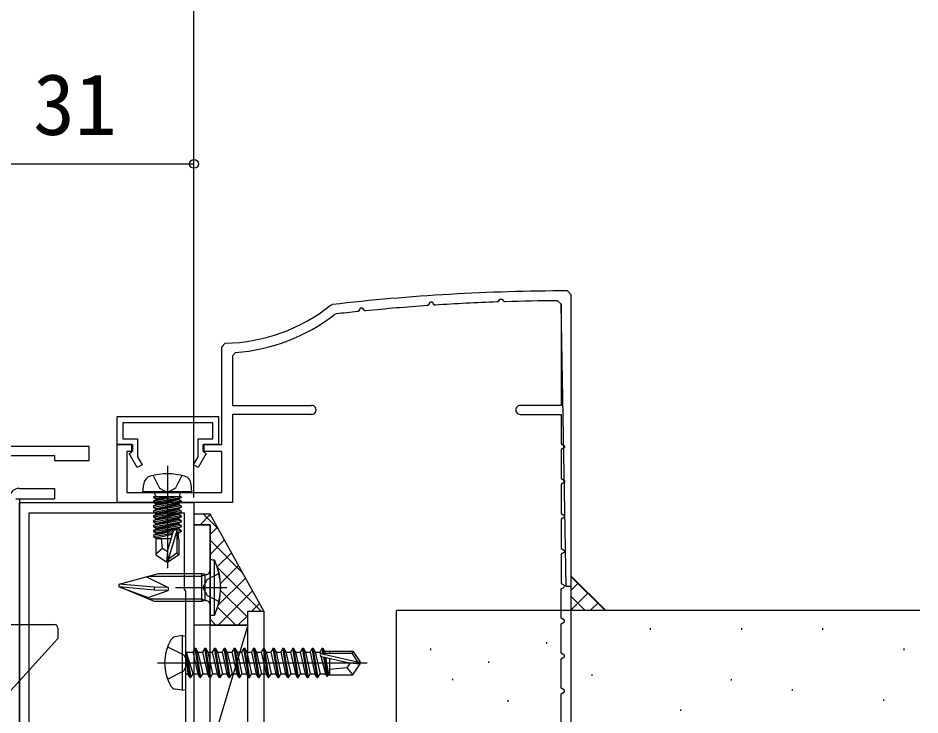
# Model space of a CAD drawing. Units: millimetres, scale not verified. Extents: x -525 to 525, y -783 to 779.
# Drawn here: x 195.6 to 324.8, y 306.8 to 406.6 of the extents above; entities that cross this region are included whole.
import ezdxf
from ezdxf.enums import TextEntityAlignment as Align

# ---------------------------------------------------------------- set-up
doc = ezdxf.new("R2010")
doc.units = ezdxf.units.MM
doc.header["$LTSCALE"] = 4
for name, color, linetype in [('0-3_YKK_11', 7, 'Continuous'), ('0-4_YKK_11E', 7, 'Continuous'), ('0-5_YKK_12', 2, 'Continuous'), ('0-6_YKK_13', 4, 'Continuous'), ('0-7_YKK_D', 6, 'Continuous'), ('0-9_YSS_K', 3, 'Continuous'), ('0-A_YSS_KE', 3, 'Continuous')]:
    doc.layers.add(name, color=color, linetype=linetype)
doc.styles.add('ＭＳ ゴシック', font='')
doc.styles.get('ＭＳ ゴシック').set_extended_font_data('MS Gothic')

msp = doc.modelspace()

# ---------------------------------------------------------------- linework, layer by layer
at = {"layer": '0-3_YKK_11'}
for p, q in [((274.27, 367.542), (274.771, 367.042)), ((274.771, 367.042), (274.771, 325.243)), ((272.868, 366.136), (273.371, 365.636)), ((240.342, 365.484), (240.597, 365.59)), ((244.187, 364.572), (244.416, 364.721)), ((241.149, 364.244), (240.9, 364.143)), ((274.071, 325.243), (274.771, 325.243))]:
    msp.add_line(p, q, dxfattribs=at)
for points in [[(254.19, 365.432), (254.429, 365.582), (254.655, 365.973), (254.886, 365.973), (255.067, 365.659), (255.347, 365.51)], [(264.192, 365.955), (264.441, 366.105), (264.598, 366.375), (264.944, 366.375)], [(264.944, 366.375), (265.078, 366.144), (265.347, 365.994)], [(244.416, 364.721), (244.655, 365.134), (244.886, 365.134), (245.057, 364.838), (245.347, 364.689)], [(273.371, 365.636), (273.371, 351.143), (267.521, 351.143)], [(267.521, 349.843), (273.371, 349.843), (273.371, 345.647), (273.871, 345.358), (273.871, 345.127), (273.371, 344.838), (273.371, 340.647), (273.871, 340.358), (273.871, 340.127), (273.371, 339.838), (273.371, 335.647), (273.871, 335.358), (273.871, 335.127), (273.371, 334.838), (273.371, 330.647), (273.871, 330.358), (273.871, 330.127), (273.371, 329.838), (273.371, 325.647), (274.071, 325.243), (273.371, 365.636)], [(237.621, 349.843), (226.271, 349.843), (226.271, 337.243), (209.771, 337.243), (209.771, 345.543), (211.971, 345.543), (211.971, 344.543), (211.171, 344.543), (211.171, 338.643), (224.771, 338.643), (224.771, 344.543), (222.071, 344.543), (222.071, 345.543), (224.771, 345.543), (224.771, 359.547), (225.261, 360.047)], [(226.734, 358.716), (226.271, 358.217), (226.271, 351.143), (237.621, 351.143)], [(195.771, 289.343), (195.771, 337.243), (220.771, 337.243), (220.771, 292.093), (219.571, 292.093)], [(273.371, 305.647), (273.371, 309.838), (273.871, 310.127), (273.871, 310.358), (273.371, 310.647), (273.371, 314.838), (273.871, 315.127), (273.871, 315.358), (273.371, 315.647), (273.371, 319.838), (273.871, 320.127), (273.871, 320.358), (273.371, 320.647), (273.371, 324.838), (273.771, 325.069), (273.871, 325.243)], [(274.771, 325.243), (274.771, 285.243)]]:
    msp.add_lwpolyline(points, dxfattribs=at)
for points in [[(209.771, 349.543), (224.271, 349.543), (224.271, 345.543), (222.171, 345.543), (222.171, 344.443), (222.544, 344.227), (221.398, 342.243), (220.705, 342.643), (221.371, 343.795), (221.371, 346.343), (223.471, 346.343), (223.471, 348.643), (210.571, 348.643), (210.571, 346.343), (212.671, 346.343), (212.671, 343.795), (213.336, 342.643), (212.643, 342.243), (211.498, 344.227), (211.871, 344.443), (211.871, 345.543), (209.771, 345.543)], [(209.771, 349.543), (224.271, 349.543), (224.271, 345.543), (222.171, 345.543), (222.171, 344.443), (222.544, 344.227), (221.398, 342.243), (220.705, 342.643), (221.371, 343.795), (221.371, 346.343), (223.471, 346.343), (223.471, 348.643), (210.571, 348.643), (210.571, 346.343), (212.671, 346.343), (212.671, 343.795), (213.336, 342.643), (212.643, 342.243), (211.498, 344.227), (211.871, 344.443), (211.871, 345.543), (209.771, 345.543)], [(197.171, 294.243), (197.171, 335.743), (219.371, 335.743), (219.371, 324.743), (219.571, 324.543), (219.571, 302.543), (219.271, 302.243), (219.271, 296.343), (214.571, 296.343), (214.571, 294.243)]]:
    msp.add_lwpolyline(points, close=True, dxfattribs=at)
for centre, radius, start, end in [((274.771, 67.543), 300, 90.09565, 96.54097), ((274.771, 67.541), 298.601, 92.03025, 93.72976), ((274.771, 67.539), 298.604, 90.3652, 91.80854), ((224.771, 385.043), 25, 271.12352, 308.52511), ((274.771, 67.544), 298.599, 95.87868, 96.46505), ((274.771, 67.543), 298.599, 93.95216, 95.6551), ((224.771, 385.043), 26.4, 274.26385, 307.65893), ((237.621, 350.493), 0.65, 269.99999, 90.00001), ((267.521, 350.493), 0.65, 89.99999, 270.00001)]:
    msp.add_arc(centre, radius, start, end, dxfattribs=at)
at = {"layer": '0-4_YKK_11E'}
msp.add_lwpolyline([(189.771, 343.943), (200.771, 343.943), (200.771, 343.243), (205.771, 343.243), (205.771, 345.243), (184.471, 345.243)], dxfattribs=at)
at = {"layer": '0-5_YKK_12'}
for p, q in [((195.271, 337.743), (195.771, 337.743)), ((195.771, 337.743), (195.771, 276.742))]:
    msp.add_line(p, q, dxfattribs=at)
at = {"layer": '0-6_YKK_13'}
for p, q in [((216.971, 342.496), (216.971, 327.813)), ((213.471, 338.743), (213.569, 339.862)), ((220.471, 338.743), (220.373, 339.862)), ((195.771, 339.243), (200.771, 339.243)), ((200.771, 339.243), (200.771, 337.743)), ((220.471, 338.743), (213.471, 338.743)), ((195.771, 337.743), (200.771, 337.743)), ((195.771, 337.743), (195.771, 295.243)), ((218.95, 338.043), (214.992, 338.043)), ((214.992, 337.955), (215.371, 337.736)), ((214.992, 337.255), (218.95, 337.955)), ((214.992, 336.555), (218.95, 337.255)), ((214.992, 337.255), (215.371, 337.036)), ((215.241, 338.243), (215.241, 338.043)), ((216.77, 338.043), (215.371, 337.736)), ((215.371, 337.649), (215.371, 337.736)), ((218.571, 337.736), (215.371, 337.036)), ((215.371, 336.949), (218.571, 337.649)), ((218.95, 337.955), (218.571, 337.736)), ((218.571, 337.649), (218.571, 337.736)), ((218.95, 337.43), (218.571, 337.649)), ((218.95, 337.255), (218.571, 337.036)), ((218.701, 338.243), (218.701, 338.043)), ((218.95, 338.043), (218.95, 337.955)), ((218.95, 337.43), (218.95, 337.255)), ((214.992, 336.73), (214.992, 336.555)), ((214.992, 336.555), (215.371, 336.336)), ((218.95, 336.03), (214.992, 335.33)), ((218.571, 337.036), (215.371, 336.336)), ((215.371, 336.949), (215.371, 337.036)), ((215.371, 336.249), (215.371, 336.336)), ((215.371, 335.549), (218.571, 336.249)), ((218.571, 336.949), (218.571, 337.036)), ((218.95, 336.73), (218.571, 336.949)), ((218.571, 336.249), (218.571, 336.336)), ((218.95, 336.03), (218.571, 336.249)), ((218.95, 336.03), (218.95, 335.855)), ((214.992, 335.155), (218.95, 335.855)), ((214.992, 335.855), (215.371, 335.636)), ((214.992, 335.33), (215.371, 335.549)), ((214.992, 335.33), (214.992, 335.155)), ((218.95, 335.33), (214.992, 334.63)), ((214.992, 335.155), (215.371, 334.936)), ((214.992, 334.455), (218.95, 335.155)), ((214.992, 334.63), (215.371, 334.849)), ((214.992, 334.63), (214.992, 334.455)), ((218.95, 334.63), (214.992, 333.93)), ((215.371, 335.549), (215.371, 335.636)), ((218.571, 335.636), (215.371, 334.936)), ((215.371, 334.849), (218.571, 335.549)), ((215.371, 334.849), (215.371, 334.936)), ((218.571, 334.936), (215.371, 334.236)), ((215.371, 334.149), (218.571, 334.849)), ((218.95, 335.855), (218.571, 335.636)), ((218.571, 335.549), (218.571, 335.636)), ((218.95, 335.33), (218.571, 335.549)), ((218.95, 335.155), (218.571, 334.936)), ((218.571, 334.849), (218.571, 334.936)), ((218.95, 334.63), (218.571, 334.849)), ((218.95, 335.33), (218.95, 335.155)), ((218.95, 334.63), (218.95, 334.455)), ((214.992, 334.455), (215.371, 334.236)), ((214.992, 333.755), (218.95, 334.455)), ((214.992, 333.93), (215.371, 334.149)), ((214.992, 333.93), (214.992, 333.755)), ((218.95, 333.93), (214.992, 333.23)), ((214.992, 333.755), (215.371, 333.536)), ((214.992, 333.055), (218.95, 333.755)), ((214.992, 333.23), (215.371, 333.449)), ((215.371, 334.149), (215.371, 334.236)), ((218.571, 334.236), (215.371, 333.536)), ((215.371, 333.449), (218.571, 334.149)), ((215.371, 333.449), (215.371, 333.536)), ((218.571, 333.536), (215.371, 332.836)), ((215.371, 332.749), (218.571, 333.449)), ((218.95, 334.455), (218.571, 334.236)), ((218.571, 334.149), (218.571, 334.236)), ((218.95, 333.93), (218.571, 334.149)), ((218.95, 333.755), (218.571, 333.536)), ((218.571, 333.449), (218.571, 333.536)), ((218.95, 333.23), (218.571, 333.449)), ((218.95, 333.93), (218.95, 333.755)), ((214.992, 333.23), (214.992, 333.055)), ((214.992, 333.055), (215.371, 332.836)), ((217.794, 333.025), (214.992, 332.53)), ((214.992, 332.355), (217.739, 332.841)), ((214.992, 332.53), (215.371, 332.749)), ((214.992, 332.53), (214.992, 332.355)), ((214.992, 332.355), (215.371, 332.136)), ((215.371, 332.749), (215.371, 332.836)), ((217.68, 332.642), (215.371, 332.136)), ((215.371, 332.049), (215.371, 332.136)), ((216.971, 330.249), (217.83, 333.149)), ((218.95, 333.23), (218.32, 333.118)), ((218.321, 332.944), (218.95, 333.055)), ((218.571, 332.043), (218.571, 332.836)), ((218.95, 333.23), (218.95, 333.055)), ((217.502, 332.043), (215.321, 332.043)), ((215.321, 332.043), (215.321, 329.754)), ((218.621, 332.043), (218.321, 332.043)), ((216.271, 330.643), (215.321, 329.831)), ((215.321, 329.754), (216.821, 328.743)), ((216.971, 330.249), (216.821, 328.743)), ((216.971, 330.249), (216.971, 328.743)), ((218.321, 329.948), (217.121, 329.104)), ((218.621, 329.754), (217.121, 328.743)), ((217.121, 328.743), (216.821, 328.743)), ((217.121, 329.104), (217.121, 328.743)), ((213.961, 326.585), (217.071, 325.041)), ((215.071, 325.085), (210.071, 325.543)), ((214.223, 323.63), (217.071, 324.641)), ((215.071, 325.085), (215.071, 324.684)), ((217.079, 325.041), (215.071, 325.084)), ((218.143, 325.042), (225.496, 325.042)), ((189.771, 319.743), (200.771, 319.743)), ((201.271, 319.243), (201.271, 318.243)), ((201.271, 318.243), (201.271, 317.743)), ((219.071, 318.154), (218.096, 317.983)), ((219.071, 318.154), (219.071, 310.331)), ((219.071, 318.154), (219.571, 318.066)), ((219.571, 318.066), (219.571, 310.419)), ((190.832, 306.243), (201.271, 317.743)), ((220.221, 312.143), (219.621, 315.743)), ((219.621, 315.743), (219.721, 315.743)), ((219.621, 315.743), (219.903, 312.693)), ((219.721, 315.743), (220.321, 312.143)), ((220.638, 312.693), (219.721, 315.743)), ((219.771, 315.793), (220.603, 315.793)), ((220.921, 316.343), (220.603, 315.793)), ((220.603, 315.793), (221.303, 312.693)), ((221.621, 312.143), (220.921, 316.343)), ((220.921, 316.343), (221.021, 316.343)), ((221.021, 316.343), (221.338, 315.793)), ((221.021, 316.343), (221.721, 312.143)), ((221.338, 315.793), (222.038, 312.693)), ((221.338, 315.793), (222.003, 315.793)), ((222.321, 316.343), (222.003, 315.793)), ((222.003, 315.793), (222.703, 312.693)), ((223.021, 312.143), (222.321, 316.343)), ((222.321, 316.343), (222.421, 316.343)), ((222.421, 316.343), (223.121, 312.143)), ((222.738, 315.793), (223.403, 315.793)), ((223.721, 316.343), (223.403, 315.793)), ((223.403, 315.793), (224.103, 312.693)), ((224.421, 312.143), (223.721, 316.343)), ((223.721, 316.343), (223.821, 316.343)), ((223.821, 316.343), (224.521, 312.143)), ((224.138, 315.793), (224.803, 315.793)), ((225.121, 316.343), (224.803, 315.793)), ((224.803, 315.793), (225.503, 312.693)), ((225.821, 312.143), (225.121, 316.343)), ((225.121, 316.343), (225.221, 316.343)), ((225.221, 316.343), (225.921, 312.143)), ((225.538, 315.793), (226.203, 315.793)), ((226.521, 316.343), (226.203, 315.793)), ((226.203, 315.793), (226.903, 312.693)), ((227.221, 312.143), (226.521, 316.343)), ((226.521, 316.343), (226.621, 316.343)), ((226.621, 316.343), (227.321, 312.143)), ((226.938, 315.793), (227.603, 315.793)), ((227.921, 316.343), (227.603, 315.793)), ((227.603, 315.793), (228.303, 312.693)), ((228.621, 312.143), (227.921, 316.343)), ((228.021, 316.343), (228.338, 315.793)), ((228.338, 315.793), (228.688, 314.243)), ((228.338, 315.793), (229.003, 315.793)), ((229.321, 316.343), (229.003, 315.793)), ((229.003, 315.793), (229.703, 312.693)), ((230.021, 312.143), (229.321, 316.343)), ((229.421, 316.343), (229.738, 315.793)), ((229.738, 315.793), (230.088, 314.243)), ((229.738, 315.793), (230.403, 315.793)), ((230.721, 316.343), (230.403, 315.793)), ((230.403, 315.793), (231.103, 312.693)), ((231.421, 312.143), (230.721, 316.343)), ((230.821, 316.343), (231.138, 315.793)), ((231.138, 315.793), (231.488, 314.243)), ((231.138, 315.793), (231.803, 315.793)), ((232.121, 316.343), (231.803, 315.793)), ((231.803, 315.793), (232.503, 312.693)), ((232.821, 312.143), (232.121, 316.343)), ((232.221, 316.343), (232.538, 315.793)), ((232.538, 315.793), (233.238, 312.693)), ((233.521, 316.343), (233.203, 315.793)), ((233.521, 316.343), (233.621, 316.343)), ((234.221, 312.143), (233.521, 316.343)), ((233.621, 316.343), (233.938, 315.793)), ((233.938, 315.793), (234.638, 312.693)), ((234.921, 316.343), (234.603, 315.793)), ((234.921, 316.343), (235.021, 316.343)), ((235.621, 312.143), (234.921, 316.343)), ((235.021, 316.343), (235.338, 315.793)), ((235.338, 315.793), (236.038, 312.693)), ((236.321, 316.343), (236.003, 315.793)), ((236.321, 316.343), (236.421, 316.343)), ((237.021, 312.143), (236.321, 316.343)), ((236.421, 316.343), (236.738, 315.793)), ((236.738, 315.793), (237.438, 312.693)), ((237.721, 316.343), (237.403, 315.793)), ((237.721, 316.343), (237.821, 316.343)), ((238.421, 312.143), (237.721, 316.343)), ((237.821, 316.343), (238.138, 315.793)), ((238.138, 315.793), (238.838, 312.693)), ((238.138, 315.793), (238.803, 315.793)), ((239.121, 316.343), (238.803, 315.793)), ((238.803, 315.793), (238.886, 315.479)), ((238.961, 315.586), (244.209, 314.393)), ((239.121, 316.343), (239.243, 315.643)), ((239.221, 316.343), (239.343, 315.643)), ((239.463, 315.923), (240.171, 315.923)), ((239.463, 315.923), (239.512, 315.643)), ((240.171, 315.943), (243.525, 315.943)), ((240.171, 315.943), (240.171, 315.643)), ((243.525, 315.943), (243.366, 315.643)), ((243.525, 315.943), (244.571, 314.393)), ((215.571, 314.243), (245.571, 314.243)), ((227.288, 314.243), (227.638, 312.693)), ((238.958, 315.206), (239.619, 312.693)), ((239.064, 315.152), (243.064, 314.243)), ((239.34, 315.089), (239.821, 312.343)), ((239.444, 315.066), (239.921, 312.343)), ((239.619, 315.026), (240.048, 312.563)), ((240.171, 314.787), (240.171, 312.543)), ((243.064, 314.243), (244.571, 314.243)), ((243.064, 314.243), (244.571, 314.093)), ((243.525, 312.543), (244.571, 314.093)), ((244.209, 314.393), (244.571, 314.393)), ((244.571, 314.093), (244.571, 314.393)), ((219.771, 312.693), (219.903, 312.693)), ((220.221, 312.143), (219.903, 312.693)), ((220.321, 312.143), (220.638, 312.693)), ((220.638, 312.693), (221.303, 312.693)), ((221.621, 312.143), (221.303, 312.693)), ((221.721, 312.143), (222.038, 312.693)), ((222.038, 312.693), (222.703, 312.693)), ((223.021, 312.143), (222.703, 312.693)), ((223.121, 312.143), (223.438, 312.693)), ((223.438, 312.693), (224.103, 312.693)), ((224.421, 312.143), (224.103, 312.693)), ((224.521, 312.143), (224.838, 312.693)), ((224.838, 312.693), (225.503, 312.693)), ((225.821, 312.143), (225.503, 312.693)), ((225.921, 312.143), (226.238, 312.693)), ((226.238, 312.693), (226.903, 312.693)), ((227.221, 312.143), (226.903, 312.693)), ((227.321, 312.143), (227.638, 312.693)), ((227.638, 312.693), (228.303, 312.693)), ((228.621, 312.143), (228.303, 312.693)), ((228.721, 312.143), (229.038, 312.693)), ((230.021, 312.143), (229.703, 312.693)), ((230.121, 312.143), (230.438, 312.693)), ((231.421, 312.143), (231.103, 312.693)), ((231.521, 312.143), (231.838, 312.693)), ((232.821, 312.143), (232.503, 312.693)), ((232.921, 312.143), (233.238, 312.693)), ((233.238, 312.693), (233.903, 312.693)), ((234.221, 312.143), (233.903, 312.693)), ((234.638, 312.693), (235.303, 312.693)), ((235.621, 312.143), (235.303, 312.693)), ((236.038, 312.693), (236.703, 312.693)), ((237.021, 312.143), (236.703, 312.693)), ((237.438, 312.693), (238.103, 312.693)), ((238.421, 312.143), (238.103, 312.693)), ((238.838, 312.693), (239.619, 312.693)), ((239.821, 312.343), (239.619, 312.693)), ((242.671, 313.543), (243.525, 312.543)), ((220.221, 312.143), (220.321, 312.143)), ((220.221, 312.143), (220.321, 312.143)), ((221.621, 312.143), (221.721, 312.143)), ((223.021, 312.143), (223.121, 312.143)), ((224.421, 312.143), (224.521, 312.143)), ((225.821, 312.143), (225.921, 312.143)), ((227.221, 312.143), (227.321, 312.143)), ((228.621, 312.143), (228.721, 312.143)), ((230.021, 312.143), (230.121, 312.143)), ((231.421, 312.143), (231.521, 312.143)), ((232.821, 312.143), (232.921, 312.143)), ((234.221, 312.143), (234.321, 312.143)), ((235.621, 312.143), (235.721, 312.143)), ((237.021, 312.143), (237.121, 312.143)), ((238.421, 312.143), (238.521, 312.143)), ((239.821, 312.343), (239.921, 312.343)), ((239.921, 312.343), (240.048, 312.563)), ((240.048, 312.563), (240.171, 312.563)), ((240.171, 312.543), (243.525, 312.543)), ((219.071, 310.331), (218.096, 310.503)), ((219.071, 310.331), (219.571, 310.419))]:
    msp.add_line(p, q, dxfattribs=at)
for points in [[(214.921, 341.106), (215.826, 339.291), (216.971, 338.682)], [(219.021, 341.106), (218.116, 339.291), (216.971, 338.682)], [(214.992, 338.043), (214.992, 337.955), (215.485, 338.043)], [(218.456, 338.043), (214.992, 337.43), (214.992, 337.255)], [(214.992, 337.43), (215.371, 337.649), (217.171, 338.043)], [(218.95, 337.43), (214.992, 336.73), (215.371, 336.949)], [(214.992, 336.03), (215.371, 336.249), (218.571, 336.949)], [(218.95, 336.73), (214.992, 336.03), (214.992, 335.855), (218.95, 336.555)], [(218.95, 336.73), (218.95, 336.555), (218.571, 336.336), (215.371, 335.636)], [(220.771, 334.043), (220.771, 256.043), (207.371, 256.043)], [(223.071, 256.043), (223.071, 334.043), (220.771, 334.043)], [(217.121, 329.104), (218.321, 333.094), (218.321, 329.948)], [(218.95, 333.055), (218.571, 332.836), (218.321, 332.782)], [(216.971, 330.142), (216.271, 330.643), (216.131, 332.043)], [(218.621, 332.043), (218.621, 329.754), (218.321, 329.948)], [(222.366, 323.166), (221.871, 323.042), (215.138, 323.042), (210.071, 325.141), (210.071, 325.542), (215.669, 327.042), (221.871, 327.042), (221.871, 323.042)], [(217.071, 325.042), (217.071, 324.641), (215.071, 324.684), (210.071, 325.141), (214.223, 323.63), (214.223, 323.421), (221.871, 323.421), (222.366, 323.166), (222.366, 326.919)], [(214.254, 326.663), (221.871, 326.663), (222.366, 326.919), (221.871, 327.042)], [(224.382, 327.042), (222.668, 326.187), (222.059, 325.042), (222.668, 323.897), (224.382, 323.042)], [(216.991, 316.543), (219.308, 315.388), (219.917, 314.243)], [(222.421, 316.343), (222.738, 315.793), (223.438, 312.693)], [(223.821, 316.343), (224.138, 315.793), (224.838, 312.693)], [(225.221, 316.343), (225.538, 315.793), (226.238, 312.693)], [(226.621, 316.343), (226.938, 315.793), (227.288, 314.243)], [(227.921, 316.343), (228.021, 316.343), (228.721, 312.143)], [(229.321, 316.343), (229.421, 316.343), (230.121, 312.143)], [(230.721, 316.343), (230.821, 316.343), (231.521, 312.143)], [(232.121, 316.343), (232.221, 316.343), (232.921, 312.143)], [(232.538, 315.793), (233.203, 315.793), (233.903, 312.693)], [(233.621, 316.343), (234.321, 312.143), (234.638, 312.693)], [(233.938, 315.793), (234.603, 315.793), (235.303, 312.693)], [(235.021, 316.343), (235.721, 312.143), (236.038, 312.693)], [(235.338, 315.793), (236.003, 315.793), (236.703, 312.693)], [(236.421, 316.343), (237.121, 312.143), (237.438, 312.693)], [(236.738, 315.793), (237.403, 315.793), (238.103, 312.693)], [(237.821, 316.343), (238.521, 312.143), (238.838, 312.693)], [(239.119, 315.643), (243.366, 315.643), (244.209, 314.393)], [(239.121, 316.343), (239.221, 316.343), (239.463, 315.923)], [(216.991, 311.943), (219.308, 313.098), (219.917, 314.243)], [(228.688, 314.243), (229.038, 312.693), (229.703, 312.693)], [(230.088, 314.243), (230.438, 312.693), (231.103, 312.693)], [(231.488, 314.243), (231.838, 312.693), (232.503, 312.693)], [(243.172, 314.243), (242.671, 313.543), (240.171, 313.293)]]:
    msp.add_lwpolyline(points, dxfattribs=at)
for points in [[(223.071, 329.042), (223.071, 321.042), (223.714, 321.098), (223.714, 328.986)], [(228.471, 321.643), (230.771, 321.643), (230.771, 249.643), (228.471, 249.643)]]:
    msp.add_lwpolyline(points, close=True, dxfattribs=at)
for centre, radius, start, end in [((216.971, 332.343), 9, 74.11915, 105.88085), ((214.864, 339.749), 1.3, 105.88085, 175), ((219.078, 339.749), 1.3, 5, 74.11915), ((195.771, 337.743), 1.5, 90, 180), ((214.741, 338.243), 0.5, 0, 90), ((219.201, 338.243), 0.5, 90, 180), ((218.072, 333.094), 0.248, 0, 167.19096), ((215.071, 325.042), 9.5, 335.47225, 24.52775), ((222.471, 327.509), 0.6, 259.90903, 0), ((222.471, 322.575), 0.6, 0, 100.09093), ((200.771, 319.243), 0.5, 0, 90), ((218.252, 317.096), 0.9, 100, 149.36409), ((223.071, 314.243), 6.5, 149.36409, 210.63591), ((219.771, 315.993), 0.2, 180, 270), ((239.119, 315.394), 0.248, 90, 257.19096), ((219.771, 312.493), 0.2, 90, 180), ((218.252, 311.389), 0.9, 210.63591, 260)]:
    msp.add_arc(centre, radius, start, end, dxfattribs=at)
at = {"layer": '0-7_YKK_D'}
for p, q in [((220.771, 337.943), (220.771, 582.1)), ((220.771, 352.243), (220.771, 386.742)), ((189.771, 385.742), (220.771, 385.742))]:
    msp.add_line(p, q, dxfattribs=at)
msp.add_circle((220.771, 385.742), 0.637, dxfattribs=at)
at = {"layer": '0-9_YSS_K'}
for p, q in [((221.66, 334.043), (223.105, 335.487)), ((224.201, 333.509), (222.16, 335.549)), ((220.838, 334.043), (220.771, 334.11)), ((223.071, 332.625), (224.113, 333.667)), ((223.071, 329.796), (225.121, 331.846)), ((227.71, 327.171), (223.071, 331.81)), ((224.066, 327.963), (226.129, 330.026)), ((224.519, 325.588), (227.137, 328.206)), ((230.409, 321.643), (224.053, 327.999)), ((224.162, 322.402), (228.145, 326.385)), ((274.771, 326.743), (279.772, 321.742)), ((279.655, 321.742), (274.771, 326.626)), ((274.771, 324.63), (275.827, 325.686)), ((224.231, 319.643), (229.153, 324.565)), ((228.471, 320.753), (224.537, 324.687)), ((274.771, 321.801), (277.241, 324.272)), ((276.826, 321.742), (274.771, 323.798)), ((226.752, 319.643), (224.119, 322.277)), ((229.06, 321.643), (230.161, 322.744)), ((277.772, 321.742), (272.771, 321.743)), ((277.54, 321.742), (278.656, 322.858)), ((223.924, 319.643), (223.071, 320.496)), ((227.06, 319.643), (228.471, 321.054)), ((286.103, 319.205), (286.103, 319.005)), ((299.188, 319.205), (299.188, 319.005)), ((310.818, 319.205), (310.818, 319.005)), ((271.292, 317.215), (271.292, 317.015)), ((254.639, 316.29), (254.639, 316.09)), ((322.449, 316.297), (322.449, 316.097)), ((262.965, 314.44), (262.965, 314.24)), ((257.786, 311.989), (257.786, 311.789)), ((277.768, 312.589), (277.768, 312.389)), ((297.734, 311.936), (297.734, 311.736)), ((306.457, 310.482), (306.457, 310.282)), ((265.741, 308.889), (265.741, 308.689)), ((319.541, 309.028), (319.541, 308.828)), ((290.465, 307.574), (290.465, 307.374))]:
    msp.add_line(p, q, dxfattribs=at)
msp.add_lwpolyline([(230.771, 321.643), (223.071, 335.549), (220.771, 335.549), (220.771, 334.043), (223.071, 334.043), (223.071, 329.042), (223.714, 328.986), (224.382, 327.042), (224.571, 325.042), (224.382, 323.042), (223.714, 321.098), (223.071, 321.042), (223.071, 319.643), (228.471, 319.643), (228.471, 321.643)], close=True, dxfattribs=at)
for points in [[(228.471, 319.643), (220.771, 319.643), (220.771, 306.843)], [(228.471, 297.04), (228.471, 319.643), (223.555, 303.185)]]:
    msp.add_lwpolyline(points, dxfattribs=at)
at = {"layer": '0-A_YSS_KE'}
for p in [(249.771, 302.741), (324.771, 321.741)]:
    msp.add_line(p, (249.771, 321.741), dxfattribs=at)

# ---------------------------------------------------------------- texts
at = {"layer": '0-7_YKK_D', "style": 'ＭＳ ゴシック'}
msp.add_text('31', height=8.798, dxfattribs=at).set_placement((197.737, 387.242), align=Align.BOTTOM_LEFT)

doc.saveas('drawing.dxf')
